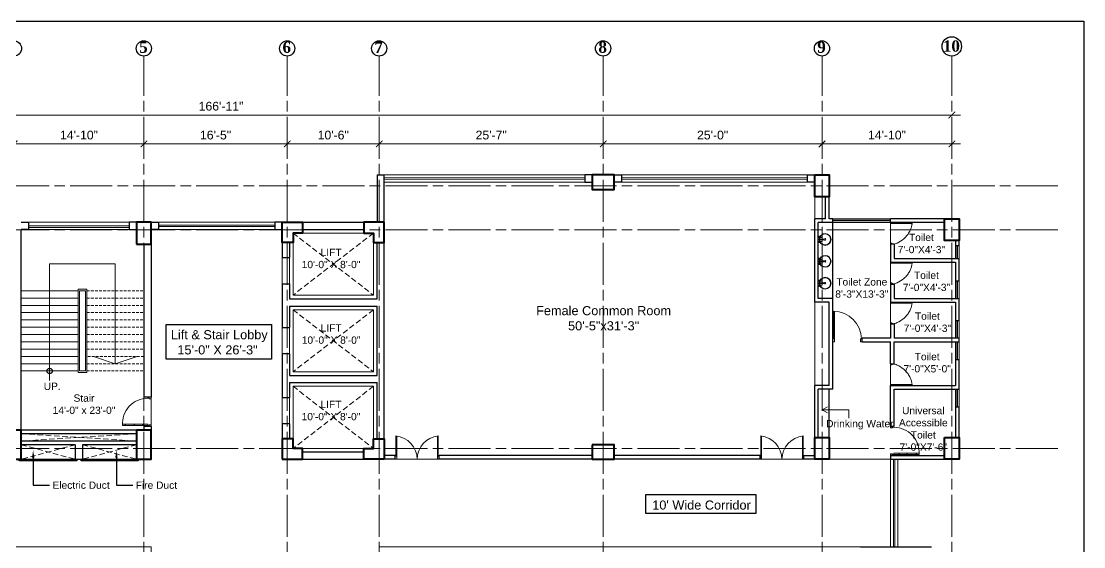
# Model space of a CAD drawing. Header units: inches. Extents: x -12 to 20935469, y -1604 to 24729220.
# Drawn here: x 20864740 to 20866197, y 24706443 to 24707164 of the extents above; entities that cross this region are included whole.
import ezdxf
from ezdxf import colors
from ezdxf.entities.mleader import LeaderData, LeaderLine
from ezdxf.math import Vec2, Vec3

# ---------------------------------------------------------------- set-up
doc = ezdxf.new("R2010")
doc.units = ezdxf.units.IN
doc.header["$LTSCALE"] = 0.03
doc.header["$MEASUREMENT"] = 0
doc.header["$PDMODE"] = 32
doc.header["$PDSIZE"] = 15
doc.linetypes.add('ACAD_ISO08W100', pattern=[36, 24, -3, 6, -3])
doc.linetypes.add('DASHED2', pattern=[0.375, 0.25, -0.125])
for name, color, linetype, lineweight in [('column', 1, 'Continuous', 40), ('Dim Line', 252, 'Continuous', 13), ('Door', 7, 'Continuous', 18), ('Dot', 253, 'Continuous', 0), ('Gas', 21, 'Continuous', 5), ('Glass Line', 252, 'Continuous', 9), ('Grid Line', 252, 'Continuous', 18), ('Hatch', 253, 'Continuous', 15), ('Main Wall', 7, 'Continuous', 30), ('RAIL', 23, 'Continuous', 13), ('STAIR', 46, 'Continuous', 15), ('TOILET FIXTURE', 142, 'Continuous', 5), ('wind.', 150, 'Continuous', 20)]:
    doc.layers.add(name, color=color, linetype=linetype, lineweight=lineweight)
doc.layers.add('FUR', color=251, linetype='Continuous')
doc.layers.add('TEXT', color=7, linetype='Continuous')
doc.styles.add('2', font='swisscl.ttf')
doc.styles.add('RomanS', font='arial.ttf', dxfattribs={"height": 12})
doc.styles.get("Standard").update_dxf_attribs({"font": 'timesbd.ttf'})
doc.dimstyles.new('Aec_Arch_I', dxfattribs={"dimscale": 96, "dimtxt": 12, "dimasz": 0.09375, "dimexe": 0.125, "dimexo": 0.125, "dimgap": 0.0625, "dimtad": 1, "dimdec": 0, "dimzin": 3, "dimdsep": 46, "dimlunit": 4, "dimtxsty": 'RomanS', "dimblk1": 'ARCHTICK', "dimblk2": 'ARCHTICK', "dimsah": 1, "dimcen": 0.09375, "dimdle": 0.125, "dimadec": 0, "dimazin": 0, "dimtfac": 0.75, "dimtdec": 0, "dimtmove": 2, "dimatfit": 3, "dimldrblk": 'ARCHTICK', "dimfxl": 1, "dimfrac": 1, "dimtolj": 1, "dimtzin": 0, "dimarcsym": 0})

# ---------------------------------------------------------------- blocks, each defined once
blk = doc.blocks.new('_ArchTick')
at = {"color": 0, "linetype": 'ByBlock', "lineweight": 35, "const_width": 0.15}
blk.add_lwpolyline([(-0.5, -0.5), (0.5, 0.5)], dxfattribs=at)
blk = doc.blocks.new('*D8')
at = {"layer": 'Defpoints', "color": 0, "transparency": 16777216}
for p in [(20831396.3, 24724578.2), (20831666.3, 24724578.2), (20831666.3, 24724578.2)]:
    blk.add_point(p, dxfattribs=at)
at = {"layer": 'Dim Line', "color": 0, "lineweight": -2, "transparency": 16777216}
blk.add_line((20831384.3, 24724578.2), (20831678.3, 24724578.2), dxfattribs=at)
at = {"layer": 'Dim Line', "color": 0, "lineweight": -2, "transparency": 16777216, "xscale": 9, "yscale": 9, "zscale": 9, "rotation": 180}
blk.add_blockref('_ArchTick', (20831396.3, 24724578.2), dxfattribs=at)
at = {"layer": 'Dim Line', "color": 0, "lineweight": -2, "transparency": 16777216, "xscale": 9, "yscale": 9, "zscale": 9}
blk.add_blockref('_ArchTick', (20831666.3, 24724578.2), dxfattribs=at)
at = {"layer": 'Dim Line', "color": 0, "transparency": 16777216, "insert": (20831531.3, 24724590.3), "char_height": 12, "attachment_point": 5, "style": 'RomanS'}
blk.add_mtext('\\A1;22\'-6"', dxfattribs=at)
blk = doc.blocks.new('*D9')
at = {"layer": 'Defpoints', "color": 0, "transparency": 16777216}
for p in [(20831666.3, 24724578.2), (20831844.3, 24724578.2), (20831844.3, 24724578.2)]:
    blk.add_point(p, dxfattribs=at)
at = {"layer": 'Dim Line', "color": 0, "lineweight": -2, "transparency": 16777216}
blk.add_line((20831654.3, 24724578.2), (20831856.3, 24724578.2), dxfattribs=at)
at = {"layer": 'Dim Line', "color": 0, "lineweight": -2, "transparency": 16777216, "xscale": 9, "yscale": 9, "zscale": 9, "rotation": 180}
blk.add_blockref('_ArchTick', (20831666.3, 24724578.2), dxfattribs=at)
at = {"layer": 'Dim Line', "color": 0, "lineweight": -2, "transparency": 16777216, "xscale": 9, "yscale": 9, "zscale": 9}
blk.add_blockref('_ArchTick', (20831844.3, 24724578.2), dxfattribs=at)
at = {"layer": 'Dim Line', "color": 0, "transparency": 16777216, "insert": (20831755.3, 24724590.3), "char_height": 12, "attachment_point": 5, "style": 'RomanS'}
blk.add_mtext('\\A1;14\'-10"', dxfattribs=at)
blk = doc.blocks.new('*D21')
at = {"layer": 'Defpoints', "color": 0, "transparency": 16777216}
for p in [(20831844.3, 24724578.2), (20832040.8, 24724578.2), (20832040.8, 24724578.2)]:
    blk.add_point(p, dxfattribs=at)
at = {"layer": 'Dim Line', "color": 0, "lineweight": -2, "transparency": 16777216}
for p, q in [((20831832.3, 24724578.2), (20832052.8, 24724578.2)), ((20831844.3, 24724566.2), (20831844.3, 24724566.2)), ((20832040.8, 24724566.2), (20832040.8, 24724566.2))]:
    blk.add_line(p, q, dxfattribs=at)
at = {"layer": 'Dim Line', "color": 0, "lineweight": -2, "transparency": 16777216, "xscale": 9, "yscale": 9, "zscale": 9, "rotation": 180}
blk.add_blockref('_ArchTick', (20831844.3, 24724578.2), dxfattribs=at)
at = {"layer": 'Dim Line', "color": 0, "lineweight": -2, "transparency": 16777216, "xscale": 9, "yscale": 9, "zscale": 9}
blk.add_blockref('_ArchTick', (20832040.8, 24724578.2), dxfattribs=at)
at = {"layer": 'Dim Line', "color": 0, "transparency": 16777216, "insert": (20831942.5, 24724590.3), "char_height": 12, "attachment_point": 5, "style": 'RomanS'}
blk.add_mtext('\\A1;16\'-5"', dxfattribs=at)
blk = doc.blocks.new('*D22')
at = {"layer": 'Defpoints', "color": 0, "transparency": 16777216}
for p in [(20832040.8, 24724578.2), (20832166.8, 24724578.2), (20832166.8, 24724578.2)]:
    blk.add_point(p, dxfattribs=at)
at = {"layer": 'Dim Line', "color": 0, "lineweight": -2, "transparency": 16777216}
for p, q in [((20832028.8, 24724578.2), (20832178.8, 24724578.2)), ((20832040.8, 24724566.2), (20832040.8, 24724566.2)), ((20832166.8, 24724566.2), (20832166.8, 24724566.2))]:
    blk.add_line(p, q, dxfattribs=at)
at = {"layer": 'Dim Line', "color": 0, "lineweight": -2, "transparency": 16777216, "xscale": 9, "yscale": 9, "zscale": 9, "rotation": 180}
blk.add_blockref('_ArchTick', (20832040.8, 24724578.2), dxfattribs=at)
at = {"layer": 'Dim Line', "color": 0, "lineweight": -2, "transparency": 16777216, "xscale": 9, "yscale": 9, "zscale": 9}
blk.add_blockref('_ArchTick', (20832166.8, 24724578.2), dxfattribs=at)
at = {"layer": 'Dim Line', "color": 0, "transparency": 16777216, "insert": (20832103.8, 24724590.3), "char_height": 12, "attachment_point": 5, "style": 'RomanS'}
blk.add_mtext('\\A1;10\'-6"', dxfattribs=at)
blk = doc.blocks.new('*D23')
at = {"layer": 'Defpoints', "color": 0, "transparency": 16777216}
for p in [(20832166.8, 24724578.2), (20832473.8, 24724578.2), (20832473.8, 24724578.2)]:
    blk.add_point(p, dxfattribs=at)
at = {"layer": 'Dim Line', "color": 0, "lineweight": -2, "transparency": 16777216}
for p, q in [((20832154.8, 24724578.2), (20832485.8, 24724578.2)), ((20832166.8, 24724566.2), (20832166.8, 24724566.2)), ((20832473.8, 24724566.2), (20832473.8, 24724566.2))]:
    blk.add_line(p, q, dxfattribs=at)
at = {"layer": 'Dim Line', "color": 0, "lineweight": -2, "transparency": 16777216, "xscale": 9, "yscale": 9, "zscale": 9, "rotation": 180}
blk.add_blockref('_ArchTick', (20832166.8, 24724578.2), dxfattribs=at)
at = {"layer": 'Dim Line', "color": 0, "lineweight": -2, "transparency": 16777216, "xscale": 9, "yscale": 9, "zscale": 9}
blk.add_blockref('_ArchTick', (20832473.8, 24724578.2), dxfattribs=at)
at = {"layer": 'Dim Line', "color": 0, "transparency": 16777216, "insert": (20832320.3, 24724590.3), "char_height": 12, "attachment_point": 5, "style": 'RomanS'}
blk.add_mtext('\\A1;25\'-7"', dxfattribs=at)
blk = doc.blocks.new('*D10')
at = {"layer": 'Defpoints', "color": 0, "transparency": 16777216}
for p in [(20832473.8, 24724578.2), (20832773.8, 24724578.2), (20832773.8, 24724578.2)]:
    blk.add_point(p, dxfattribs=at)
at = {"layer": 'Dim Line', "color": 0, "lineweight": -2, "transparency": 16777216}
blk.add_line((20832461.8, 24724578.2), (20832785.8, 24724578.2), dxfattribs=at)
at = {"layer": 'Dim Line', "color": 0, "lineweight": -2, "transparency": 16777216, "xscale": 9, "yscale": 9, "zscale": 9, "rotation": 180}
blk.add_blockref('_ArchTick', (20832473.8, 24724578.2), dxfattribs=at)
at = {"layer": 'Dim Line', "color": 0, "lineweight": -2, "transparency": 16777216, "xscale": 9, "yscale": 9, "zscale": 9}
blk.add_blockref('_ArchTick', (20832773.8, 24724578.2), dxfattribs=at)
at = {"layer": 'Dim Line', "color": 0, "transparency": 16777216, "insert": (20832623.8, 24724590.3), "char_height": 12, "attachment_point": 5, "style": 'RomanS'}
blk.add_mtext('\\A1;25\'-0"', dxfattribs=at)
blk = doc.blocks.new('*D11')
at = {"layer": 'Defpoints', "color": 0, "transparency": 16777216}
for p in [(20832773.8, 24724578.2), (20832951.8, 24724578.2), (20832951.8, 24724578.2)]:
    blk.add_point(p, dxfattribs=at)
at = {"layer": 'Dim Line', "color": 0, "lineweight": -2, "transparency": 16777216}
for p, q in [((20832761.8, 24724578.2), (20832963.8, 24724578.2)), ((20832951.8, 24724566.2), (20832951.8, 24724566.2))]:
    blk.add_line(p, q, dxfattribs=at)
at = {"layer": 'Dim Line', "color": 0, "lineweight": -2, "transparency": 16777216, "xscale": 9, "yscale": 9, "zscale": 9, "rotation": 180}
blk.add_blockref('_ArchTick', (20832773.8, 24724578.2), dxfattribs=at)
at = {"layer": 'Dim Line', "color": 0, "lineweight": -2, "transparency": 16777216, "xscale": 9, "yscale": 9, "zscale": 9}
blk.add_blockref('_ArchTick', (20832951.8, 24724578.2), dxfattribs=at)
at = {"layer": 'Dim Line', "color": 0, "transparency": 16777216, "insert": (20832862.8, 24724590.3), "char_height": 12, "attachment_point": 5, "style": 'RomanS'}
blk.add_mtext('\\A1;14\'-10"', dxfattribs=at)
blk = doc.blocks.new('*D13')
at = {"layer": 'Defpoints', "color": 0, "transparency": 16777216}
for p in [(20832951.8, 24724617.8), (20830948.3, 24724610.7), (20832951.8, 24724610.7)]:
    blk.add_point(p, dxfattribs=at)
at = {"layer": 'Dim Line', "color": 0, "lineweight": -2, "transparency": 16777216}
for p, q in [((20830948.3, 24724622.7), (20830948.3, 24724629.8)), ((20832951.8, 24724622.7), (20832951.8, 24724629.8)), ((20830936.3, 24724617.8), (20832963.8, 24724617.8))]:
    blk.add_line(p, q, dxfattribs=at)
at = {"layer": 'Dim Line', "color": 0, "lineweight": -2, "transparency": 16777216, "xscale": 9, "yscale": 9, "zscale": 9, "rotation": 180}
blk.add_blockref('_ArchTick', (20830948.3, 24724617.8), dxfattribs=at)
at = {"layer": 'Dim Line', "color": 0, "lineweight": -2, "transparency": 16777216, "xscale": 9, "yscale": 9, "zscale": 9}
blk.add_blockref('_ArchTick', (20832951.8, 24724617.8), dxfattribs=at)
at = {"layer": 'Dim Line', "color": 0, "transparency": 16777216, "insert": (20831950, 24724629.9), "char_height": 12, "attachment_point": 5, "style": 'RomanS'}
blk.add_mtext('\\A1;166\'-11"', dxfattribs=at)
blk = doc.blocks.new('A$C36295410')
at = {"layer": 'Door'}
for p, q in [((1, 4), (1, 32)), ((2, 0), (2, 32)), ((58, 0), (58, 32)), ((59, 4), (59, 32)), ((1, 5), (0, 5)), ((2, 4), (1, 4)), ((58, 4), (59, 4)), ((59, 5), (60, 5)), ((2, 0), (0, 0)), ((58, 0), (60, 0))]:
    blk.add_line(p, q, dxfattribs=at)
for centre, start, end in [((-2.5, -0.3), 0.5906, 83.7783), ((62.5, -0.3), 96.2217, 179.4094)]:
    blk.add_arc(centre, 32.5, start, end, dxfattribs=at)
blk = doc.blocks.new('Door_45')
at = {"layer": 'Door'}
for p, q in [((1.5, 5), (1.5, 44)), ((1.5, 40), (2.2, 40)), ((2.2, 40), (2.2, 39.5)), ((2.2, 39.5), (2.7, 39.5)), ((2.7, 39.5), (2.7, 40)), ((2.7, 40), (3.5, 40)), ((3.5, 44), (3.5, 5)), ((1.5, 25.8), (2.2, 25.8)), ((2.2, 25.8), (2.2, 25.3)), ((2.2, 25.3), (2.7, 25.3)), ((2.7, 25.8), (3.5, 25.8)), ((2.7, 25.3), (2.7, 25.8)), ((0, 0), (0, 5)), ((0, 5), (1.5, 5)), ((1.5, 12.6), (2.2, 12.6)), ((3.5, 5), (1.5, 5)), ((1.5, 5), (1.5, 3)), ((1.5, 3), (2.5, 3)), ((2.2, 12.6), (2.2, 13.1)), ((2.2, 13.1), (2.7, 13.1)), ((2.5, 3), (2.5, 0)), ((2.7, 13.1), (2.7, 12.6)), ((2.7, 12.6), (3.5, 12.6)), ((42.5, 3), (42.5, 0)), ((43.5, 3), (42.5, 3)), ((45, 5), (43.5, 5)), ((43.5, 5), (43.5, 3)), ((45, 0), (45, 5)), ((2.5, 0), (0, 0)), ((42.5, 0), (45, 0))]:
    blk.add_line(p, q, dxfattribs=at)
blk.add_arc((4.7, 5.3), 38.8, 359.6233, 94.6685, dxfattribs=at)
blk = doc.blocks.new('sssss-flat-876')
at = {"layer": 'Door', "linetype": 'Continuous', "ltscale": 3}
blk.add_line((3666.5, 84027.2), (3666.5, 84055.7), dxfattribs=at)
at = {"layer": 'Door', "linetype": 'Continuous', "ltscale": 3, "extrusion": (-7.21527e-09, -3.35624e-18, 1), "elevation": 0}
for points in [[(3666.5, 84057.2), (3666.5, 84055.7), (3668.4, 84055.7), (3668.4, 84056.5), (3670.2, 84056.5), (3670.2, 84057.2)], [(3668.4, 84055.7), (3696.2, 84055.7), (3696.2, 84056.5), (3668.4, 84056.5)]]:
    blk.add_lwpolyline(points, close=True, dxfattribs=at)
at = {"layer": 'Door', "linetype": 'Continuous', "ltscale": 3, "flags": 128}
blk.add_lwpolyline([(3670.2, 84027.2, 0.04096), (3675.5, 84028.9, 0.082496), (3684.9, 84034.8, 0.052187), (3689.7, 84040, 0.043988), (3692.9, 84045, 0.036571), (3694.8, 84049.6, 0.034751), (3695.9, 84054.2, 0.011435), (3696.2, 84055.7)], format="xyb", dxfattribs=at)
at = {"layer": 'Door', "linetype": 'Continuous', "ltscale": 3}
blk.add_lwpolyline([(3666.5, 84027.2), (3666.5, 84028.7), (3668.4, 84028.7), (3668.4, 84027.9), (3670.2, 84027.9), (3670.2, 84027.2)], close=True, dxfattribs=at)
blk = doc.blocks.new('7-flat-72')
at = {"layer": 'Glass Line', "color": 8, "ltscale": 20}
for p, q in [((-64476.6, 376959.4), (-64476.6, 376966.6)), ((-64475.5, 376966.6), (-64476.6, 376966.6)), ((-64475.5, 376959.4), (-64475.5, 376966.6)), ((-64478.7, 376960.5), (-64480.3, 376960.5)), ((-64480.3, 376959.5), (-64480.3, 376960.5)), ((-64480.3, 376959.5), (-64480.3, 376960.5)), ((-64478.7, 376959.5), (-64480.3, 376959.5)), ((-64480.3, 376959.1), (-64480.3, 376959.4)), ((-64478.7, 376959.4), (-64480.3, 376959.4)), ((-64478.7, 376959.1), (-64480.3, 376959.1)), ((-64480.2, 376959.4), (-64480.2, 376959.5)), ((-64480.1, 376959.5), (-64480.1, 376960.5)), ((-64479.9, 376959.5), (-64479.9, 376960.5)), ((-64479.5, 376959.5), (-64479.5, 376960.5)), ((-64479.1, 376959.5), (-64479.1, 376960.5)), ((-64478.9, 376959.5), (-64478.9, 376960.5)), ((-64478.9, 376959.4), (-64478.9, 376959.5)), ((-64478.8, 376959.5), (-64478.8, 376960.5)), ((-64478.7, 376959.5), (-64478.7, 376960.5)), ((-64478.7, 376959.1), (-64478.7, 376959.4)), ((-64475.1, 376959.4), (-64476.9, 376959.4)), ((-64476.9, 376959.1), (-64476.9, 376959.4)), ((-64475.1, 376959.1), (-64476.9, 376959.1)), ((-64475.1, 376959.1), (-64475.1, 376959.4)), ((-64473.3, 376960.5), (-64471.7, 376960.5)), ((-64473.3, 376959.5), (-64473.3, 376960.5)), ((-64473.3, 376959.5), (-64473.3, 376960.5)), ((-64473.3, 376959.5), (-64471.7, 376959.5)), ((-64473.3, 376959.1), (-64473.3, 376959.4)), ((-64473.3, 376959.4), (-64471.7, 376959.4)), ((-64473.3, 376959.1), (-64471.7, 376959.1)), ((-64473.1, 376959.5), (-64473.1, 376960.5)), ((-64473.1, 376959.4), (-64473.1, 376959.5)), ((-64472.9, 376959.5), (-64472.9, 376960.5)), ((-64472.5, 376959.5), (-64472.5, 376960.5)), ((-64472.1, 376959.5), (-64472.1, 376960.5)), ((-64471.9, 376959.5), (-64471.9, 376960.5)), ((-64471.9, 376959.4), (-64471.9, 376959.5)), ((-64471.8, 376959.5), (-64471.8, 376960.5)), ((-64471.7, 376959.5), (-64471.7, 376960.5)), ((-64471.7, 376959.1), (-64471.7, 376959.4))]:
    blk.add_line(p, q, dxfattribs=at)
blk.add_circle((-64476, 376968.4, 0), 1.08, dxfattribs=at)
for radius, start, end in [(8.1, 273.8334, 266.1883), (7.55, 274.115, 265.9068)]:
    blk.add_arc((-64476, 376968.4, 0), radius, start, end, dxfattribs=at)
blk = doc.blocks.new('SFSFSFS-flat-72')
at = {"layer": 'TOILET FIXTURE', "ltscale": 0.2}
blk.add_lwpolyline([(-3918.5, -3608.1), (-3918.5, -3602.7), (-3923.9, -3602.7), (-3923.9, -3608.1)], close=True, dxfattribs=at)
at = {"layer": 'TOILET FIXTURE', "ltscale": 20}
blk.add_blockref('7-flat-72', (60554.8, -380567.2), dxfattribs=at)
blk = doc.blocks.new('$D40')
at = {"layer": 'Door'}
for p, q in [((1, 4), (1, 42)), ((2, 0), (2, 42)), ((1, 5), (0, 5)), ((2, 0), (0, 0)), ((2, 4), (1, 4)), ((39, 4), (38, 4)), ((38, 4), (38, 0)), ((40, 0), (38, 0)), ((40, 5), (39, 5)), ((39, 5), (39, 4))]:
    blk.add_line(p, q, dxfattribs=at)
blk.add_arc((1, 4), 38, 0, 90, dxfattribs=at)
blk = doc.blocks.new('fff')
at = {"layer": 'Grid Line', "color": 252, "linetype": 'ACAD_ISO08W100', "lineweight": 9, "ltscale": 80, "true_color": 0x939598}
for p, q in [((20831844.3, 24723521.1), (20831844.3, 24724698.8)), ((20832040.8, 24723521.1), (20832040.8, 24724698.8)), ((20832166.8, 24723521.1), (20832166.8, 24724698.8)), ((20832473.8, 24723521.1), (20832473.8, 24724698.8)), ((20832773.8, 24723521.1), (20832773.8, 24724698.8)), ((20832951.8, 24723521.1), (20832951.8, 24724698.8)), ((20833096.9, 24724520.6), (20830726.1, 24724520.6)), ((20833096.9, 24724460.6), (20830726.1, 24724460.6)), ((20833096.9, 24724160.7), (20830726.1, 24724160.7))]:
    blk.add_line(p, q, dxfattribs=at)
at = {"layer": 'Dim Line'}
for base, p1, p2, picture, middle in [((20832951.7523, 24724617.8128), (20830948.3088, 24724610.7482), (20832951.7523, 24724610.7482), '*D13', (20831950.0306, 24724629.9397)), ((20831666.3, 24724578.2), (20831396.3, 24724578.2), (20831666.3, 24724578.2), '*D8', (20831531.3, 24724590.3)), ((20831844.3, 24724578.2), (20831666.3, 24724578.2), (20831844.3, 24724578.2), '*D9', (20831755.3, 24724590.3)), ((20832040.7792, 24724578.1666), (20831844.25, 24724578.1666), (20832040.7792, 24724578.1666), '*D21', (20831942.5146, 24724590.2934)), ((20832166.8, 24724578.2), (20832040.8, 24724578.2), (20832166.8, 24724578.2), '*D22', (20832103.8, 24724590.3)), ((20832473.8, 24724578.2), (20832166.8, 24724578.2), (20832473.8, 24724578.2), '*D23', (20832320.3, 24724590.3)), ((20832773.8, 24724578.2), (20832473.8, 24724578.2), (20832773.8, 24724578.2), '*D10', (20832623.8, 24724590.3)), ((20832951.8, 24724578.2), (20832773.8, 24724578.2), (20832951.8, 24724578.2), '*D11', (20832862.8, 24724590.3))]:
    dim = blk.add_linear_dim(base=base, p1=p1, p2=p2, dimstyle='Aec_Arch_I', dxfattribs=at)
    dim.commit()
    dim.dimension.update_dxf_attribs({"geometry": picture, "text_midpoint": middle})

msp = doc.modelspace()

# ---------------------------------------------------------------- linework, layer by layer
for p, q in [((20866025.8, 24706893.2), (20866025.8, 24706893.2)), ((20865852.9, 24706784), (20865852.9, 24706888.2)), ((20865847.9, 24706593.3), (20865847.9, 24706659.3)), ((20865936.9, 24706568.5), (20865931.9, 24706568.5)), ((20865890.8, 24706443.3), (20865988, 24706443.3))]:
    msp.add_line(p, q)
for points in [[(20864939.2, 24706748.1), (20865083.4, 24706748.1), (20865083.4, 24706700.4), (20864939.2, 24706700.4)], [(20864737.3, 24706563.3), (20864816.6, 24706563.3), (20864816.6, 24706561.3), (20864737.3, 24706561.3)], [(20864822.4, 24706563.3), (20864900.6, 24706563.3), (20864900.6, 24706561.3), (20864822.4, 24706561.3)], [(20865596.6, 24706515.2), (20865747.1, 24706515.2), (20865747.1, 24706489), (20865596.6, 24706489)]]:
    msp.add_lwpolyline(points, close=True)
msp.add_circle((20864779.3, 24706684.4), 3.61)
at = {"layer": 'column', "lineweight": 40, "ltscale": 20}
for points in [[(20865523, 24706953.2), (20865523, 24706933.2), (20865553, 24706933.2), (20865553, 24706953.2)], [(20865827.9, 24706953.2), (20865847.9, 24706953.2), (20865847.9, 24706923.2), (20865827.9, 24706923.2)], [(20866005.8, 24706893.2), (20866025.8, 24706893.2), (20866025.8, 24706863.2), (20866005.8, 24706863.2)], [(20864898.3, 24706858.4), (20864918.3, 24706858.4), (20864918.3, 24706888.4), (20864898.3, 24706888.4)], [(20864720.4, 24706563.3), (20864740.4, 24706563.3), (20864740.4, 24706603.3), (20864720.4, 24706603.3)], [(20864898.3, 24706563.3), (20864918.3, 24706563.3), (20864918.3, 24706603.3), (20864898.3, 24706603.3)], [(20865827.9, 24706593.3), (20865847.9, 24706593.3), (20865847.9, 24706563.3), (20865827.9, 24706563.3)], [(20866005.8, 24706593.3), (20866025.8, 24706593.3), (20866025.8, 24706563.3), (20866005.8, 24706563.3)], [(20865523, 24706583.3), (20865523, 24706563.3), (20865553, 24706563.3), (20865553, 24706583.3)]]:
    msp.add_lwpolyline(points, close=True, dxfattribs=at)
for points in [[(20865098, 24706888.4), (20865126, 24706888.4), (20865126, 24706873.4), (20865113, 24706873.4), (20865113, 24706860.4), (20865098, 24706860.4), (20865098, 24706888.4)], [(20865238, 24706888.4), (20865210, 24706888.4), (20865210, 24706873.4), (20865223, 24706873.4), (20865223, 24706860.4), (20865238, 24706860.4), (20865238, 24706888.4)], [(20865098, 24706563.3), (20865126, 24706563.3), (20865126, 24706578.3), (20865113, 24706578.3), (20865113, 24706591.3), (20865098, 24706591.3), (20865098, 24706563.3)], [(20865238, 24706563.3), (20865210, 24706563.3), (20865210, 24706578.3), (20865223, 24706578.3), (20865223, 24706591.3), (20865238, 24706591.3), (20865238, 24706563.3)]]:
    msp.add_lwpolyline(points, dxfattribs=at)
at = {"layer": 'Defpoints'}
msp.add_lwpolyline([(20863757.9, 24707164.1), (20866196.7, 24707164.1), (20866196.7, 24705705.5), (20863757.9, 24705705.5)], close=True, dxfattribs=at)
at = {"layer": 'Dot', "linetype": 'DASHED2', "lineweight": 0, "ltscale": 1000}
for p, q in [((20864740.4, 24706598.3), (20864898.3, 24706588.3)), ((20864898.3, 24706598.3), (20864740.4, 24706588.3)), ((20864814.4, 24706583.3), (20864740.4, 24706563.3)), ((20864740.4, 24706583.3), (20864814.4, 24706563.3)), ((20864824.4, 24706583.3), (20864898.3, 24706563.3)), ((20864898.3, 24706583.3), (20864824.4, 24706563.3))]:
    msp.add_line(p, q, dxfattribs=at)
for points in [[(20865112.9, 24706873.4), (20865223, 24706788.4), (20865223, 24706873.4), (20865112.9, 24706788.4)], [(20865112.9, 24706768.4), (20865223, 24706683.4), (20865223, 24706768.4), (20865112.9, 24706683.4)], [(20865113, 24706663.4), (20865223.1, 24706578.2), (20865223.1, 24706663.4), (20865113, 24706578.2)]]:
    msp.add_lwpolyline(points, dxfattribs=at)
at = {"layer": 'Gas', "color": 0, "lineweight": 5}
for points in [[(20865112.9, 24706788.4), (20865223, 24706788.4), (20865223, 24706873.4), (20865112.9, 24706873.4)], [(20864830.3, 24706682.4), (20864818.3, 24706682.4), (20864818.3, 24706796.4), (20864830.3, 24706796.4)], [(20864828.3, 24706684.4), (20864820.3, 24706684.4), (20864820.3, 24706794.4), (20864828.3, 24706794.4)], [(20865112.9, 24706683.4), (20865223, 24706683.4), (20865223, 24706768.4), (20865112.9, 24706768.4)], [(20865113, 24706578.2), (20865223.1, 24706578.2), (20865223.1, 24706663.4), (20865113, 24706663.4)]]:
    msp.add_lwpolyline(points, close=True, dxfattribs=at)
at = {"layer": 'Hatch', "lineweight": 5}
for p, q in [((20865827.9, 24706893.2), (20865827.9, 24706923.2)), ((20865827.9, 24706664.3), (20865827.9, 24706779))]:
    msp.add_line(p, q, dxfattribs=at)
at = {"layer": 'Hatch', "lineweight": 0}
msp.add_lwpolyline([(20865931.9, 24706563.4), (20865098, 24706563.4), (20865098, 24706878.2), (20864918.3, 24706878.4), (20864918.3, 24706563.3), (20864096.4, 24706563.5), (20864096.4, 24706443.4), (20864918.4, 24706443.4), (20864918.4, 24706223.9), (20865128, 24706223.9), (20865128, 24706073.3), (20865128, 24706058.4), (20865129.4, 24706058.4), (20865233.1, 24706058.4), (20865230.9, 24706443.4), (20865931.9, 24706443.4)], close=True, dxfattribs=at)
at = {"layer": 'Main Wall', "lineweight": 30}
for p, q in [((20865228, 24706953.2), (20865238, 24706953.2)), ((20865228, 24706953.2), (20865228, 24706888.4)), ((20865238, 24706591.3), (20865238, 24706953.2)), ((20865522.9, 24706953.2), (20865512.9, 24706953.2)), ((20865512.9, 24706953.2), (20865512.9, 24706943.2)), ((20865817.9, 24706953.2), (20865827.9, 24706953.2)), ((20865817.9, 24706943.2), (20865817.9, 24706953.2)), ((20865512.9, 24706943.2), (20865522.9, 24706943.2)), ((20865827.9, 24706943.2), (20865817.9, 24706943.2)), ((20865842.9, 24706893.2), (20865842.9, 24706923.2)), ((20865847.9, 24706893.2), (20865847.9, 24706923.2)), ((20865827.9, 24706779), (20865827.9, 24706893.2)), ((20865842.9, 24706893.2), (20865827.9, 24706893.2)), ((20865852.9, 24706893.2), (20865847.9, 24706893.2)), ((20865852.9, 24706888.2), (20865852.9, 24706893.2)), ((20866005.8, 24706893.2), (20865931.9, 24706893.2)), ((20865931.9, 24706888.2), (20865931.9, 24706893.2)), ((20864740.4, 24706603.3), (20864740.4, 24706878.4)), ((20865126, 24706888.4), (20865210, 24706888.4)), ((20865126, 24706878.4), (20865210, 24706878.4)), ((20865832.9, 24706784), (20865832.9, 24706888.2)), ((20865852.9, 24706888.2), (20865832.9, 24706888.2)), ((20866005.8, 24706888.2), (20865931.9, 24706888.2)), ((20866025.8, 24706856.6), (20866025.8, 24706863.2)), ((20864908.3, 24706858.4), (20864908.3, 24706648.3)), ((20864918.3, 24706858.4), (20864918.3, 24706648.3)), ((20865936.9, 24706858.2), (20865931.9, 24706858.2)), ((20865936.9, 24706858.2), (20865936.9, 24706838.6)), ((20865098, 24706839.9), (20865108, 24706839.9)), ((20865931.9, 24706833.6), (20866020.8, 24706833.6)), ((20865936.9, 24706838.6), (20866025.8, 24706838.6)), ((20866025.8, 24706808), (20866025.8, 24706838.6)), ((20865098, 24706803.9), (20865108, 24706803.9)), ((20865931.9, 24706803.6), (20865936.9, 24706803.6)), ((20865936.9, 24706803.6), (20865936.9, 24706784)), ((20865108, 24706783.4), (20865228, 24706783.4)), ((20865847.9, 24706779), (20865827.9, 24706779)), ((20865852.9, 24706784), (20865832.9, 24706784)), ((20865847.9, 24706664.3), (20865847.9, 24706779)), ((20865852.9, 24706729.3), (20865852.9, 24706784)), ((20865931.9, 24706779), (20866020.8, 24706779)), ((20865936.9, 24706784), (20866025.8, 24706784)), ((20866020.8, 24706779), (20866020.8, 24706753.3)), ((20866025.8, 24706753.3), (20866025.8, 24706784)), ((20865108, 24706773.4), (20865228, 24706773.4)), ((20865931.9, 24706749), (20865936.9, 24706749)), ((20866025.8, 24706753.3), (20866020.8, 24706753.3)), ((20865098, 24706743.9), (20865108, 24706743.9)), ((20865852.9, 24706659.3), (20865852.9, 24706729.3)), ((20865892.9, 24706724.3), (20865892.9, 24706729.3)), ((20865892.9, 24706724.3), (20865931.9, 24706724.3)), ((20865931.9, 24706694.3), (20865931.9, 24706724.3)), ((20866025.8, 24706729.3), (20865936.9, 24706729.3)), ((20865936.9, 24706724.3), (20866025.8, 24706724.3)), ((20865936.9, 24706694.3), (20865936.9, 24706724.3)), ((20866025.8, 24706724.3), (20866025.8, 24706729.3)), ((20865108, 24706707.9), (20865098, 24706707.9)), ((20865931.9, 24706694.3), (20865936.9, 24706694.3)), ((20866020.8, 24706700.3), (20866025.8, 24706700.3)), ((20866020.8, 24706700.3), (20866020.8, 24706664.3)), ((20866025.8, 24706659.3), (20866025.8, 24706700.3)), ((20865108, 24706678.4), (20865228, 24706678.4)), ((20865108, 24706668.4), (20865228, 24706668.4)), ((20865827.9, 24706593.3), (20865827.9, 24706664.3)), ((20865847.9, 24706664.3), (20865827.9, 24706664.3)), ((20865832.9, 24706593.3), (20865832.9, 24706659.3)), ((20865852.9, 24706659.3), (20865832.9, 24706659.3)), ((20865931.9, 24706608.5), (20865931.9, 24706664.3)), ((20865931.9, 24706664.3), (20866020.8, 24706664.3)), ((20865936.9, 24706608.5), (20865936.9, 24706659.3)), ((20865936.9, 24706659.3), (20866025.8, 24706659.3)), ((20864918.3, 24706648.3), (20864908.3, 24706648.3)), ((20865108, 24706647.8), (20865098, 24706647.8)), ((20866020.8, 24706635.3), (20866020.8, 24706593.3)), ((20866020.8, 24706635.3), (20866025.8, 24706635.3)), ((20866025.8, 24706593.3), (20866025.8, 24706635.3)), ((20864898.3, 24706603.3), (20864740.4, 24706603.3)), ((20864908.3, 24706608.3), (20864908.3, 24706603.3)), ((20864918.3, 24706608.3), (20864908.3, 24706608.3)), ((20864918.3, 24706608.3), (20864918.3, 24706603.3)), ((20865108, 24706611.8), (20865098, 24706611.8)), ((20865931.9, 24706608.5), (20865936.9, 24706608.5)), ((20864898.3, 24706598.3), (20864740.4, 24706598.3)), ((20864898.3, 24706588.3), (20864740.4, 24706588.3)), ((20864814.4, 24706583.3), (20864740.4, 24706583.3)), ((20864814.4, 24706583.3), (20864814.4, 24706563.3)), ((20864898.3, 24706583.3), (20864824.4, 24706583.3)), ((20864824.4, 24706583.3), (20864824.4, 24706563.3)), ((20864814.4, 24706563.3), (20864824.4, 24706563.3)), ((20865126, 24706563.3), (20865210, 24706563.3)), ((20865253, 24706568.4), (20865238, 24706568.4)), ((20865253, 24706563.4), (20865238, 24706563.4)), ((20865253, 24706563.4), (20865253, 24706568.4)), ((20865523, 24706568.3), (20865313, 24706568.3)), ((20865313, 24706563.3), (20865313, 24706568.3)), ((20865523, 24706563.3), (20865313, 24706563.3)), ((20865753, 24706568.5), (20865553, 24706568.5)), ((20865753, 24706563.3), (20865553, 24706563.3)), ((20865753, 24706568.5), (20865753, 24706563.3)), ((20865753, 24706563.3), (20865753, 24706568.5)), ((20865931.9, 24706568.5), (20866005.8, 24706568.5)), ((20865931.9, 24706568.5), (20865931.9, 24706563.5)), ((20865931.9, 24706563.5), (20866005.8, 24706563.5))]:
    msp.add_line(p, q, dxfattribs=at)
for points in [[(20865552.9, 24706953.2), (20865562.9, 24706953.2), (20865562.9, 24706943.2), (20865552.9, 24706943.2)], [(20864740.4, 24706888.4), (20864750.4, 24706888.4), (20864750.4, 24706878.4), (20864740.4, 24706878.4)], [(20864898.3, 24706888.4), (20864888.3, 24706888.4), (20864888.3, 24706878.4), (20864898.3, 24706878.4)], [(20864918.3, 24706888.4), (20864928.3, 24706888.4), (20864928.3, 24706878.4), (20864918.3, 24706878.4)], [(20865097.9, 24706888.4), (20865087.9, 24706888.4), (20865087.9, 24706878.4), (20865097.9, 24706878.4)], [(20866020.8, 24706863.2), (20866020.8, 24706856.6)], [(20865098, 24706860.4), (20865098, 24706839.9)], [(20865108, 24706860.4), (20865108, 24706839.9)], [(20865228, 24706783.4), (20865228, 24706860.4)], [(20865931.9, 24706858.2), (20865931.9, 24706833.6)], [(20866020.8, 24706856.6), (20866025.8, 24706856.6)], [(20866020.8, 24706833.6), (20866020.8, 24706808)], [(20865098, 24706803.9), (20865098, 24706743.9)], [(20865108, 24706803.9), (20865108, 24706783.4)], [(20865931.9, 24706803.6), (20865931.9, 24706779)], [(20866020.8, 24706808), (20866025.8, 24706808)], [(20865108, 24706773.4), (20865108, 24706743.9)], [(20865228, 24706678.4), (20865228, 24706773.4)], [(20865931.9, 24706749), (20865931.9, 24706729.3)], [(20865936.9, 24706749), (20865936.9, 24706729.3)], [(20865931.9, 24706729.3), (20865892.9, 24706729.3)], [(20865098, 24706707.9), (20865098, 24706647.8)], [(20865108, 24706707.9), (20865108, 24706678.4)], [(20865108, 24706668.4), (20865108, 24706647.8)], [(20865228, 24706591.3), (20865228, 24706668.4)], [(20865098, 24706611.8), (20865098, 24706591.3), (20865098, 24706591.3)], [(20865108, 24706611.8), (20865108, 24706591.3)], [(20865126, 24706573.3), (20865210, 24706573.3)]]:
    msp.add_lwpolyline(points, dxfattribs=at)
at = {"layer": 'Main Wall', "lineweight": 13}
for points in [[(20865098, 24706803.9), (20865108, 24706803.9), (20865108, 24706839.9), (20865098, 24706839.9)], [(20865098, 24706707.9), (20865108, 24706707.9), (20865108, 24706743.9), (20865098, 24706743.9)], [(20865098, 24706611.8), (20865108, 24706611.8), (20865108, 24706647.8), (20865098, 24706647.8)]]:
    msp.add_lwpolyline(points, close=True, dxfattribs=at)
at = {"layer": 'Main Wall', "lineweight": 30}
msp.add_lwpolyline([(20865813, 24706568.3), (20865828, 24706568.3), (20865828, 24706563.3), (20865813, 24706563.3)], close=True, dxfattribs=at)
at = {"layer": 'RAIL', "lineweight": 9}
for p, q in [((20864779.3, 24706671.2), (20864779.3, 24706831.4)), ((20864779.3, 24706831.4), (20864869.3, 24706831.4)), ((20864869.3, 24706831.4), (20864869.3, 24706694.4)), ((20864839.3, 24706704.4), (20864869.3, 24706694.4)), ((20864869.3, 24706694.4), (20864899.3, 24706704.4))]:
    msp.add_line(p, q, dxfattribs=at)
at = {"layer": 'STAIR', "color": 32, "lineweight": 5}
for p, q in [((20864740.4, 24706794.4), (20864818.3, 24706794.4)), ((20864740.4, 24706784.4), (20864818.3, 24706784.4)), ((20864740.4, 24706774.4), (20864818.3, 24706774.4)), ((20864740.4, 24706764.4), (20864818.3, 24706764.4)), ((20864740.4, 24706754.4), (20864818.3, 24706754.4)), ((20864740.4, 24706744.4), (20864818.3, 24706744.4)), ((20864740.4, 24706734.4), (20864818.3, 24706734.4)), ((20864740.4, 24706724.4), (20864818.3, 24706724.4)), ((20864740.4, 24706714.4), (20864818.3, 24706714.4)), ((20864740.4, 24706704.4), (20864818.3, 24706704.4)), ((20864740.4, 24706694.4), (20864818.3, 24706694.4)), ((20864740.4, 24706684.4), (20864818.3, 24706684.4))]:
    msp.add_line(p, q, dxfattribs=at)
at = {"layer": 'STAIR', "color": 32, "linetype": 'DASHED2', "lineweight": 5, "ltscale": 500}
for p, q in [((20864830.3, 24706794.4), (20864908.3, 24706794.4)), ((20864830.3, 24706784.4), (20864908.3, 24706784.4)), ((20864830.3, 24706774.4), (20864908.3, 24706774.4)), ((20864830.3, 24706764.4), (20864908.3, 24706764.4)), ((20864830.3, 24706754.4), (20864908.3, 24706754.4)), ((20864830.3, 24706744.4), (20864908.3, 24706744.4)), ((20864830.3, 24706734.4), (20864908.3, 24706734.4)), ((20864830.3, 24706724.4), (20864908.3, 24706724.4)), ((20864830.3, 24706714.4), (20864908.3, 24706714.4)), ((20864908.3, 24706704.4), (20864830.3, 24706704.4)), ((20864848.3, 24706704.4), (20864908.3, 24706704.4)), ((20864830.3, 24706694.4), (20864908.3, 24706694.4)), ((20864830.3, 24706684.4), (20864908.3, 24706684.4))]:
    msp.add_line(p, q, dxfattribs=at)
at = {"layer": 'STAIR', "color": 253, "lineweight": 5}
for p, q in [((20865838.3, 24706631), (20865845.6, 24706635.1)), ((20865838.3, 24706631), (20865874.5, 24706631)), ((20865838.3, 24706631), (20865845.6, 24706627)), ((20865874.5, 24706631), (20865874.5, 24706619.8))]:
    msp.add_line(p, q, dxfattribs=at)
at = {"layer": 'TEXT'}
for centre, radius in [((20866015.8, 24707129.6), 13.3), ((20864730.4, 24707126.8), 10.4), ((20864908.3, 24707126.8), 10.4), ((20865104.9, 24707126.8), 10.4), ((20865230.9, 24707126.8), 10.4), ((20865537.9, 24707126.8), 10.4), ((20865837.9, 24707126.8), 10.4)]:
    msp.add_circle(centre, radius, dxfattribs=at)
at = {"layer": 'wind.'}
for p, q in [((20865512.9, 24706953.2), (20865237.9, 24706953.2)), ((20865237.9, 24706949.2), (20865512.9, 24706949.3)), ((20865562.9, 24706953.2), (20865817.9, 24706953.2)), ((20865562.9, 24706949.2), (20865817.9, 24706949.3)), ((20865237.9, 24706947.2), (20865512.9, 24706947.3)), ((20865512.9, 24706943.2), (20865237.9, 24706943.2)), ((20865562.9, 24706947.2), (20865817.9, 24706947.3)), ((20865562.9, 24706943.2), (20865817.9, 24706943.2)), ((20865931.9, 24706893.2), (20865852.9, 24706893.2)), ((20865931.9, 24706891.2), (20865852.9, 24706891.2)), ((20864750.4, 24706888.4), (20864888.3, 24706888.4)), ((20864750.4, 24706883.4), (20864888.3, 24706883.4)), ((20864750.4, 24706881.4), (20864888.3, 24706881.4)), ((20864750.4, 24706878.4), (20864888.3, 24706878.4)), ((20865931.9, 24706890.2), (20865852.9, 24706890.2)), ((20865931.9, 24706888.2), (20865852.9, 24706888.2)), ((20865932, 24706443.3), (20865932, 24706563.5)), ((20865936, 24706443.3), (20865936, 24706563.5)), ((20865938, 24706443.3), (20865938, 24706563.5)), ((20865942, 24706443.3), (20865942, 24706563.5))]:
    msp.add_line(p, q, dxfattribs=at)
at = {"layer": 'wind.', "lineweight": 5}
for p, q in [((20864928.3, 24706888.4), (20865087.9, 24706888.4)), ((20864928.3, 24706884.4), (20865087.9, 24706884.4)), ((20864928.3, 24706882.4), (20865087.9, 24706882.4)), ((20864928.3, 24706878.4), (20865097.9, 24706878.4)), ((20866020.8, 24706838.6), (20866020.8, 24706856.6)), ((20866022.8, 24706838.6), (20866022.8, 24706856.6)), ((20866023.8, 24706838.6), (20866023.8, 24706856.6)), ((20866025.8, 24706838.6), (20866025.8, 24706856.6)), ((20866020.8, 24706784), (20866020.8, 24706808)), ((20866022.8, 24706784), (20866022.8, 24706808)), ((20866023.8, 24706784), (20866023.8, 24706808)), ((20866025.8, 24706784), (20866025.8, 24706808)), ((20866020.8, 24706729.3), (20866020.8, 24706753.3)), ((20866022.8, 24706729.3), (20866022.8, 24706753.3)), ((20866023.8, 24706729.3), (20866023.8, 24706753.3)), ((20866025.8, 24706729.3), (20866025.8, 24706753.3)), ((20866020.8, 24706700.3), (20866020.8, 24706724.3)), ((20866022.8, 24706700.3), (20866022.8, 24706724.3)), ((20866023.8, 24706700.3), (20866023.8, 24706724.3)), ((20866025.8, 24706700.3), (20866025.8, 24706724.3)), ((20866020.8, 24706635.3), (20866020.8, 24706659.3)), ((20866022.8, 24706635.3), (20866022.8, 24706659.3)), ((20866023.8, 24706635.3), (20866023.8, 24706659.3)), ((20866025.8, 24706635.3), (20866025.8, 24706659.3))]:
    msp.add_line(p, q, dxfattribs=at)

# ---------------------------------------------------------------- block references
at = {"layer": 'Door', "ltscale": 20}
for p in [(20862265.3, 24622831), (20862265.3, 24622776.4), (20862265.3, 24622721.8)]:
    msp.add_blockref('sssss-flat-876', p, dxfattribs=at)
at = {"layer": 'Door'}
msp.add_blockref('$D40', (20865852.9, 24706724.3), dxfattribs=at)
at = {"layer": 'Door', "ltscale": 20, "xscale": -1, "rotation": 180}
msp.add_blockref('sssss-flat-876', (20862265.3, 24790721.5), dxfattribs=at)
at = {"layer": 'Door', "color": 250, "ltscale": 20, "yscale": 0.8888888888759539, "zscale": 0.8888888888759539}
for p, xscale, rotation in [((20864918.3, 24706608.3), 0.8888888888759539, 90.00000000000001), ((20865931.9, 24706568.5), -0.8888888888759539, 270)]:
    msp.add_blockref('Door_45', p, dxfattribs=dict(at, xscale=xscale, rotation=rotation))
at = {"layer": 'FUR'}
for p in [(20865253, 24706563.4), (20865753, 24706563.3)]:
    msp.add_blockref('A$C36295410', p, dxfattribs=at)
at = {"layer": 'Hatch', "lineweight": 0}
msp.add_blockref('fff', (33064.2, -17582.4), dxfattribs=at)
at = {"layer": 'TOILET FIXTURE', "ltscale": 20, "xscale": -1, "rotation": 270}
for p in [(20869441, 24710786), (20869441, 24710756), (20869441, 24710726)]:
    msp.add_blockref('SFSFSFS-flat-72', p, dxfattribs=at)

# ---------------------------------------------------------------- texts
at = {"layer": 'TEXT', "char_height": 15.44, "width": 227.458, "attachment_point": 8, "rotation": 0}
for s, insert in [('\\A1;5', (20864907.8, 24707120.5)), ('\\A1;6', (20865104.3, 24707120.5)), ('\\A1;7', (20865230.3, 24707120.5)), ('\\A1;8', (20865537.3, 24707120.5)), ('\\A1;9', (20865837.3, 24707120.5)), ('\\A1;10', (20866015.3, 24707122.1))]:
    msp.add_mtext(s, dxfattribs=dict(at, insert=insert))
at = {"layer": 'TEXT', "color": 30, "lineweight": 5, "ltscale": 20, "attachment_point": 2, "style": '2'}
for s, width, gutter_width, insert, char_height in [('{\\fArial|b0|i0|c0|p34;\\C0;Toilet \\P7\'-0"X4\'-3"}', 104.76, 0.5, (20865974.2, 24706872.6), 10), ('\\pxsm1;{\\fArial|b0|i0|c0|p34;\\C0;LIFT\\P10\'-0" X 8\'-0" }', 235.592, 0.75, (20865165, 24706852.1), 10), ('{\\fArial|b0|i0|c0|p34;\\C0;Toilet \\P7\'-0"X4\'-3"}', 104.76, 0.5, (20865981.1, 24706820.7), 10), ('{\\fArial|b0|i0|c0|p34;\\C0;Toilet Zone\\P8\'-3"X13\'-3"}', 104.76, 0.5, (20865892.5, 24706811.6), 10), ('\\pxsm1;{\\fArial|b0|i0|c0|p34;\\C0;Female Common Room\\P\\pqc;50\'-5"x31\'-3"}', 231.619, 0.5, (20865538.6, 24706773.4), 12.476), ('{\\fArial|b0|i0|c0|p34;\\C0;Toilet \\P7\'-0"X4\'-3"}', 104.76, 0.5, (20865982.4, 24706764.7), 10), ('\\pxsm1;{\\fArial|b0|i0|c0|p34;\\C0;LIFT\\P10\'-0" X 8\'-0" }', 235.592, 0.75, (20865165.1, 24706748.4), 10), ('\\pxsm1,qc;{\\fArial|b0|i0|c0|p34;\\C0; Lift & Stair Lobby\\P15\'-0" X 26\'-3" }', 146.388, 0.75, (20865009.4, 24706740.4), 12.476), ('{\\fArial|b0|i0|c0|p34;\\C0;Toilet \\P7\'-0"X5\'-0"}', 104.76, 0.5, (20865982.1, 24706709.1), 10), ('{\\fArial|b0|i0|c0|p34;\\C0;UP.}', 104.76, 0.5, (20864782.8, 24706668.4), 10), ('\\pxsm1;{\\fArial|b0|i0|c0|p34;\\C0;Stair\\P14\'-0" x 23\'-0"  }', 114.807, 0.282, (20864826.4, 24706652.2), 10), ('\\pxsm1;{\\fArial|b0|i0|c0|p34;\\C0;LIFT\\P10\'-0" X 8\'-0" }', 235.592, 0.75, (20865164.9, 24706643.5), 10), ('{\\fArial|b0|i0|c0|p34;\\C0;Universal Accessible Toilet\\P7\'-0"X7\'-6"}', 88.036, 0.35, (20865976.8, 24706635.1), 10), ('\\pxsm1;{\\fArial|b0|i0|c0|p34;\\C0;Drinking Water }', 88.563, 0.282, (20865889.8, 24706617.2), 10), ("\\pxsm1,qc;{\\fArial|b0|i0|c0|p34;\\C0;10' Wide Corridor}", 227.89, 0.75, (20865672.8, 24706506.8), 12.476)]:
    msp.add_mtext_dynamic_manual_height_columns(s, width=width, gutter_width=gutter_width, heights=[0], dxfattribs=dict(at, insert=insert, char_height=char_height))

# ---------------------------------------------------------------- leaders
at = {"layer": 'TEXT', "lineweight": 5, "ltscale": 20}
ml = msp.add_multileader_mtext('Standard', dxfattribs=at)
ml.set_content('{\\fArial|b0|i0|c0|p34; Electric Duct}', color=256)
ml.set_leader_properties()
ml.build(insert=Vec2(0, 0))
ml.multileader.update_dxf_attribs({"text_right_attachment_type": 6, "dogleg_length": 0.36, "arrow_head_size": 10})
ctx = ml.context
ctx.base_point, ctx.char_height, ctx.arrow_head_size, ctx.landing_gap_size, ctx.plane_origin = Vec3(20864779.2, 24706527.8), 10, 10, 0.09, Vec3(20864756.7, 24706575.6)
ctx.right_attachment = 6
notes = []
notes.append((ctx, [(0, (1, 1, 0), (20864756.7, 24706527.8), (1, 0), 22.5, [(0, [(20864756.7, 24706575.6)], 0, [])])]))
ctx.mtext.insert, ctx.mtext.width, ctx.mtext.defined_height, ctx.mtext.flow_direction = Vec3(20864779.3, 24706532.8), 232.704, 29.8, 5
ml = msp.add_multileader_mtext('Standard', dxfattribs=at)
ml.set_content('{\\fArial|b0|i0|c0|p34; Fire Duct}', color=256)
ml.set_leader_properties()
ml.build(insert=Vec2(0, 0))
ml.multileader.update_dxf_attribs({"text_right_attachment_type": 6, "dogleg_length": 0.36, "arrow_head_size": 10})
ctx = ml.context
ctx.base_point, ctx.char_height, ctx.arrow_head_size, ctx.landing_gap_size, ctx.plane_origin = Vec3(20864893.3, 24706527.8), 10, 10, 0.09, Vec3(20864870.8, 24706575.6)
ctx.right_attachment = 6
notes.append((ctx, [(0, (1, 1, 0), (20864870.8, 24706527.8), (1, 0), 22.5, [(0, [(20864870.8, 24706575.6)], 0, [])])]))
ctx.mtext.insert, ctx.mtext.width, ctx.mtext.defined_height, ctx.mtext.flow_direction = Vec3(20864893.4, 24706532.8), 232.704, 29.8, 5
for ctx, leaders in notes:
    for number, flags, end, landing, length, lines in leaders:
        leader = LeaderData()
        leader.index, (leader.has_last_leader_line, leader.has_dogleg_vector, leader.attachment_direction) = number, flags
        leader.last_leader_point, leader.dogleg_vector, leader.dogleg_length = Vec3(end), Vec3(landing), length
        for number, points, colour, breaks in lines:
            line = LeaderLine()
            line.index, line.vertices, line.color, line.breaks = number, Vec3.list(points), colors.encode_raw_color(colour), breaks
            leader.lines.append(line)
        ctx.leaders.append(leader)

doc.saveas('drawing.dxf')
